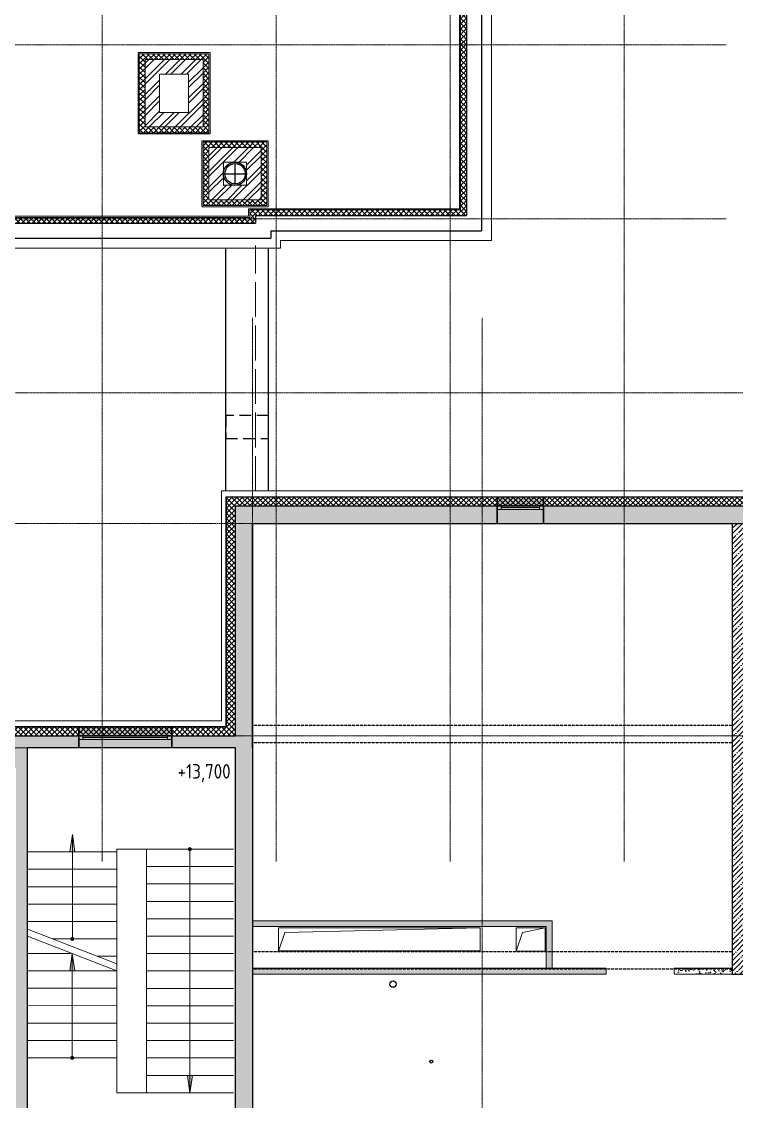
# Model space of a CAD drawing. Header units: millimetres. Extents: x -222892 to 671268, y 0 to 135099.
# Drawn here: x 477675 to 489995, y 76385 to 95001 of the extents above; entities that cross this region are included whole.
import ezdxf
from ezdxf import colors
from ezdxf.entities.mleader import LeaderData, LeaderLine
from ezdxf.math import Vec2, Vec3

# ---------------------------------------------------------------- set-up
doc = ezdxf.new("R2010")
doc.units = ezdxf.units.MM
for name, pattern in [('ACAD_ISO02W100', [15, 12, -3]), ('ADSK_Штриховая_ш2 п1', [3, 2, -1]), ('HIDDEN', [6, 4, -2]), ('осевая', [2, 1.25, -0.25, 0.25, -0.25])]:
    doc.linetypes.add(name, pattern=pattern)
for name, color, linetype in [('_TEXT', 7, 'Continuous'), ('АР_Парапет', 142, 'Continuous'), ('АР_Сущ Несущая стена', 216, 'Continuous'), ('КР_БалкиЖБ', 7, 'ADSK_Штриховая_ш2 п1'), ('М_дефлектор', 122, 'Continuous'), ('ОТВ.ВК', 212, 'Continuous'), ('перекр 0.3', 181, 'Continuous')]:
    doc.layers.add(name, color=color, linetype=linetype)
for name, color, linetype, lineweight in [('АР_Лестницы', 250, 'Continuous', 15), ('АР_Навесной фасад', 190, 'Continuous', 5), ('АР_Окна БЛОК', 250, 'Continuous', 5), ('АР_Перегородки газоблок', 165, 'Continuous', 5), ('АР_Перегородки газоблок_Штрих', 165, 'Continuous', 5), ('АР_Перегородки кирпич', 244, 'Continuous', 5), ('АР_Перегородки_кирпич_Штрих', 244, 'Continuous', 5), ('АР_Утеплитель', 154, 'Continuous', 5), ('АР_Штрих утеплитель', 24, 'Continuous', 5), ('АР_Штриховка монолит', 250, 'Continuous', 5), ('КР_Оси', 7, 'Continuous', 5), ('М_проемы ОВ 4-5эт', 172, 'Continuous', 5), ('пунктир', 251, 'Continuous', 5)]:
    doc.layers.add(name, color=color, linetype=linetype, lineweight=lineweight)
doc.styles.add('ISOCPEUR', font='isocpeur.ttf', dxfattribs={"width": 0.85})

# ---------------------------------------------------------------- blocks, each defined once
blk = doc.blocks.new('_DotSmall')
at = {"color": 0, "linetype": 'ByBlock', "const_width": 0.5}
blk.add_lwpolyline([(-0.0625, 0, 1), (0.0625, 0, 1)], format="xyb", close=True, dxfattribs=at)
blk = doc.blocks.new('*U4541')
h = blk.add_hatch(color=256)
h.dxf.hatch_style = 1
edge = h.paths.add_edge_path()
edge.add_arc((0, 0), 27.6, 359.64, 719.64)
h = blk.add_hatch(color=256)
h.dxf.hatch_style = 1
h.paths.add_polyline_path([(3900, -44), (3900, 44), (4200, 0)])
blk.add_line((4200, 0), (0, 0))
blk.add_lwpolyline([(3900, 44), (3900, -44), (4200, 0), (3900, 44)])
blk.add_circle((0, 0), 27.6)
blk = doc.blocks.new('*U4508')
at = {"true_color": 0xffffff}
h = blk.add_hatch(color=7, dxfattribs=at)
h.dxf.hatch_style = 1
h.paths.add_polyline_path([(-800, -240), (0, -240), (0, 220), (-800, 220)])
at = {"lineweight": 30}
for p, q in [((-800, -240), (-800, 220)), ((0, -240), (0, 220))]:
    blk.add_line(p, q, dxfattribs=at)
for p, q in [((0, 220), (-800, 220)), ((-800, 70), (0, 70)), ((-800, 0), (0, 0)), ((-730, 0), (-730, 70)), ((-730, 35), (-70, 35)), ((-70, 0), (-70, 70)), ((-800, -240), (0, -240)), ((-800, -240), (-800, -240)), ((-800, -240), (-800, -240)), ((0, -240), (0, -240)), ((0, -240), (0, -240))]:
    blk.add_line(p, q)
blk = doc.blocks.new('*U4499')
at = {"true_color": 0xffffff}
h = blk.add_hatch(color=7, dxfattribs=at)
h.dxf.hatch_style = 1
h.paths.add_polyline_path([(-1600, -140), (0, -140), (0, 220), (-1600, 220)])
at = {"lineweight": 30}
for p, q in [((-1600, -140), (-1600, 220)), ((0, -140), (0, 220))]:
    blk.add_line(p, q, dxfattribs=at)
for p, q in [((0, 220), (-1600, 220)), ((-1600, 70), (0, 70)), ((-1600, 0), (0, 0)), ((-1530, 0), (-1530, 70)), ((-1530, 35), (-70, 35)), ((-70, 0), (-70, 70)), ((-1600, -140), (0, -140)), ((-1600, -140), (-1600, -140)), ((-1600, -140), (-1600, -140)), ((0, -140), (0, -140)), ((0, -140), (0, -140))]:
    blk.add_line(p, q)
blk = doc.blocks.new('A$Cd8bddbec')
at = {"color": 251, "linetype": 'ByBlock'}
for points in [[(-175, 0), (175, 0)], [(-2, 175), (-2, -175)]]:
    blk.add_lwpolyline(points, dxfattribs=at)
blk.add_circle((0, 0), 175, dxfattribs=at)
at = {"layer": 'М_дефлектор'}
blk.add_circle((-2, 0), 200, dxfattribs=at)
blk = doc.blocks.new('*U4543')
h = blk.add_hatch(color=256)
h.dxf.hatch_style = 1
edge = h.paths.add_edge_path()
edge.add_arc((0, 0), 27.6, 359.64, 719.64)
h = blk.add_hatch(color=256)
h.dxf.hatch_style = 1
h.paths.add_polyline_path([(1500, -44), (1500, 44), (1800, 0)])
blk.add_line((1800, 0), (0, 0))
blk.add_lwpolyline([(1500, 44), (1500, -44), (1800, 0), (1500, 44)])
blk.add_circle((0, 0), 27.6)
blk = doc.blocks.new('*U4489')
h = blk.add_hatch(color=256)
h.dxf.hatch_style = 1
edge = h.paths.add_edge_path()
edge.add_arc((0, 0), 27.6, 359.64, 719.64)
h = blk.add_hatch(color=256)
h.dxf.hatch_style = 1
h.paths.add_polyline_path([(1500, -44), (1500, 44), (1800, 0)])
blk.add_line((1800, 0), (0, 0))
blk.add_lwpolyline([(1500, 44), (1500, -44), (1800, 0), (1500, 44)])
blk.add_circle((0, 0), 27.6)
blk = doc.blocks.new('*U5858')
at = {"color": 0, "linetype": 'ByBlock', "lineweight": -2, "ltscale": 10}
blk.add_line((0, 0), (0, -36499), dxfattribs=at)
blk = doc.blocks.new('*U5859')
at = {"color": 0, "linetype": 'ByBlock', "lineweight": -2, "ltscale": 10}
blk.add_line((0, 0), (0, -36499), dxfattribs=at)
blk = doc.blocks.new('*U5868')
at = {"color": 0, "linetype": 'ByBlock', "lineweight": -2, "ltscale": 10}
blk.add_line((0, 0), (-79501, 0), dxfattribs=at)
blk = doc.blocks.new('*U5869')
at = {"color": 0, "linetype": 'ByBlock', "lineweight": -2, "ltscale": 10}
blk.add_line((0, 0), (-79501, 0), dxfattribs=at)
blk = doc.blocks.new('*U5870')
at = {"color": 0, "linetype": 'ByBlock', "lineweight": -2, "ltscale": 10}
blk.add_line((0, 0), (-79501, 0), dxfattribs=at)
blk = doc.blocks.new('*U5871')
at = {"color": 0, "linetype": 'ByBlock', "lineweight": -2, "ltscale": 10}
blk.add_line((0, 0), (-35117, 0), dxfattribs=at)
blk = doc.blocks.new('*U5872')
at = {"color": 0, "linetype": 'ByBlock', "lineweight": -2, "ltscale": 10}
blk.add_line((0, 0), (-35117, 0), dxfattribs=at)
blk = doc.blocks.new('*U5888')
at = {"color": 0, "linetype": 'ByBlock', "lineweight": -2, "ltscale": 10}
blk.add_line((0, 0), (0, -53278), dxfattribs=at)
blk = doc.blocks.new('*U5889')
at = {"color": 0, "linetype": 'ByBlock', "lineweight": -2, "ltscale": 10}
blk.add_line((0, 0), (0, -53278), dxfattribs=at)
blk = doc.blocks.new('*U5890')
at = {"color": 0, "linetype": 'ByBlock', "lineweight": -2, "ltscale": 10}
blk.add_line((0, 0), (0, -53278), dxfattribs=at)
blk = doc.blocks.new('*U5891')
at = {"color": 0, "linetype": 'ByBlock', "lineweight": -2, "ltscale": 10}
blk.add_line((0, 0), (0, -53278), dxfattribs=at)
blk = doc.blocks.new('A$C4c190d01')
at = {"layer": 'КР_Оси', "linetype": 'осевая'}
for name, p in [('*U5888', (14569.9, 78593.6)), ('*U5889', (17569.9, 78593.6)), ('*U5890', (20569.9, 78593.6)), ('*U5891', (23569.9, 78593.6)), ('*U5872', (25328.8, 39395)), ('*U5871', (25328.8, 36395)), ('*U5858', (17165, 34687.4)), ('*U5859', (21120, 34687.4)), ('*U5870', (69712.8, 33395)), ('*U5869', (69712.8, 31145)), ('*U5868', (69712.8, 27480))]:
    blk.add_blockref(name, p, dxfattribs=at)

msp = doc.modelspace()

# ---------------------------------------------------------------- hatches: boundary and pattern name
at = {"layer": 'АР_Перегородки газоблок_Штрих', "ltscale": 100}
h = msp.add_hatch(dxfattribs=at)
h.set_pattern_fill('AR-CONC', color=256)
h.paths.add_polyline_path([(486817.3, 79498.5), (481657.8, 79498.5), (481657.8, 79398.5), (486717.3, 79398.5), (486717.3, 78690.3), (486817.3, 78690.3)])
h.paths.add_polyline_path([(481657.8, 79488.5), (481657.8, 79388.5)], flags=17)
h = msp.add_hatch(dxfattribs=at)
h.set_pattern_fill('AR-CONC', color=256)
h.paths.add_polyline_path([(487803.2, 79488.5), (487803.2, 79388.5)])
h.paths.add_polyline_path([(490222.8, 79498.5), (490222.8, 79398.5), (492862.7, 79398.5), (492862.7, 78690.3), (492962.7, 78690.3), (492962.7, 79498.5)])
h = msp.add_hatch(dxfattribs=at)
h.set_pattern_fill('AR-CONC', color=256)
h.paths.add_polyline_path([(481657.8, 78580.3), (481657.8, 78700.3), (481657.8, 78700.3), (481657.8, 78580.3), (487750.6, 78580.3), (487750.8, 78680.3), (481657.7, 78680.3)])
h = msp.add_hatch(dxfattribs=at)
h.set_pattern_fill('AR-CONC', color=256)
h.paths.add_polyline_path([(488920.7, 78580.3), (488920.7, 78700.3), (488920.7, 78700.3), (488920.7, 78580.3), (489922.7, 78580.3), (489922.9, 78680.3), (488920.7, 78680.3)])
at = {"layer": 'АР_Перегородки_кирпич_Штрих', "ltscale": 500}
h = msp.add_hatch(dxfattribs=at)
h.set_pattern_fill('ANSI32', color=256, scale=20)
h.paths.add_polyline_path([(480804.5, 93184.3), (479804.5, 93184.3), (479804.5, 94347.1), (480804.5, 94347.1)])
h.paths.add_polyline_path([(480554.5, 93434.3), (480054.5, 93434.3), (480054.5, 94097.1), (480554.5, 94097.1)], flags=16)
h = msp.add_hatch(dxfattribs=at)
h.set_pattern_fill('ANSI32', color=256, scale=20)
edge = h.paths.add_edge_path()
edge.add_arc((481352.7, 92378.5), 200, 180, 187.71982, ccw=False)
edge.add_arc((481352.7, 92378.5), 200, 172.28018, 180, ccw=False)
edge.add_line((481154.5, 92405.3), (481154.5, 92578.4))
edge.add_line((481154.5, 92578.4), (481349.4, 92578.4))
edge.add_arc((481352.7, 92378.5), 200, 89.05894, 90.94909, ccw=False)
edge.add_line((481356, 92578.4), (481552.7, 92578.5))
edge.add_line((481552.7, 92578.5), (481552.7, 92178.5))
edge.add_line((481552.7, 92178.5), (481241.6, 92178.4))
edge.add_line((481241.6, 92178.4), (481234, 91928.5))
edge.add_line((481234, 91928.5), (481802.7, 91928.5))
edge.add_line((481802.7, 91928.5), (481802.7, 92792.1))
edge.add_line((481802.7, 92792.1), (481311.5, 92792.1))
edge.add_line((481311.5, 92792.1), (481311.5, 92828.4))
edge.add_line((481311.5, 92828.4), (480904.5, 92828.4))
edge.add_line((480904.5, 92828.4), (480904.5, 91928.5))
edge.add_line((480904.5, 91928.5), (481106.6, 91928.5))
edge.add_line((481106.6, 91928.5), (481234, 91928.5))
edge.add_line((481234, 91928.5), (481241.6, 92178.4))
edge.add_line((481241.6, 92178.4), (481154.5, 92178.4))
edge.add_line((481154.5, 92178.4), (481154.5, 92351.6))
h.paths.add_polyline_path([(481802.7, 92828.5), (481311.5, 92828.4), (481311.5, 92792.1), (481802.7, 92792.1)])
at = {"layer": 'АР_Утеплитель', "ltscale": 500}
h = msp.add_hatch(dxfattribs=at)
h.set_pattern_fill('ANSI37', color=256, scale=20)
h.paths.add_polyline_path([(480804.5, 93184.3), (479804.5, 93184.3), (479804.5, 94347.1), (480804.5, 94347.1)], flags=16)
h.paths.add_polyline_path([(480904.5, 93084.3), (479704.5, 93084.3), (479704.5, 94447.1), (480904.5, 94447.1)])
h = msp.add_hatch(dxfattribs=at)
h.set_pattern_fill('ANSI37', color=256, scale=20)
h.paths.add_polyline_path([(481311.5, 92897.1), (481227.6, 92897.1), (481225.7, 92928.4), (480804.5, 92928.4), (480804.5, 91828.5), (480904.5, 91928.5), (480904.5, 92828.4), (481311.5, 92828.4)])
h.paths.add_polyline_path([(481902.7, 92928.5), (481311.9, 92928.4), (481311.9, 92897.1), (481311.6, 92828.4), (481802.7, 92828.5), (481802.7, 92792.1), (481902.7, 92792.1)])
h.paths.add_polyline_path([(481311.5, 92928.4), (481227.6, 92928.4), (481227.6, 92897.1), (481311.5, 92897.1)])
h.paths.add_polyline_path([(481902.7, 92792.1), (481802.7, 92792.1), (481802.7, 91928.5), (480904.5, 91928.5), (480804.5, 91828.5), (481902.7, 91828.5)])
at = {"layer": 'АР_Утеплитель', "ltscale": 100}
h = msp.add_hatch(dxfattribs=at)
h.set_pattern_fill('ANSI37', color=256, scale=20)
edge = h.paths.add_edge_path(flags=17)
edge.add_line((511877.8, 63505.8), (512027.8, 63505.8))
edge.add_line((512027.8, 63505.8), (512027.8, 66645.7))
edge.add_line((512027.8, 66645.7), (503492.5, 66645.7))
edge.add_arc((498680.3, 66559.2), 4812.9, -3.73457, 1.02993, ccw=False)
edge.add_line((503483, 66245.7), (503633.5, 66245.7))
edge.add_arc((498843.5, 66542.7), 4799.2, 356.45146, 359.43836)
edge.add_line((503642.5, 66495.7), (511877.8, 66495.7))
edge.add_line((511877.8, 66495.7), (511877.8, 63505.8))
h.paths.add_polyline_path([(515707.8, 61305.7), (515707.8, 61455.7), (512027.8, 61455.7), (512027.8, 63505.8), (511877.8, 63505.8), (511877.8, 61305.7)], flags=17)
h.paths.add_polyline_path([(515707.8, 61455.7), (515707.8, 61305.7), (519757.8, 61305.7), (519757.8, 54955.7), (533157.8, 54955.7), (533157.8, 64965.7), (526807.8, 64965.7), (526807.8, 82835.7), (516307.8, 82835.7), (516307.8, 86800.7), (481207.8, 86800.7), (481207.8, 82835.7), (476382.6, 82835.7), (476382.6, 82685.7), (481357.8, 82685.7), (481357.8, 86650.7), (516157.8, 86650.7), (516157.8, 82685.7), (526657.8, 82685.7), (526657.8, 64815.7), (533007.8, 64815.7), (533007.8, 55105.7), (519907.8, 55105.7), (519907.8, 61455.7)])
h = msp.add_hatch(dxfattribs=at)
h.set_pattern_fill('ANSI37', color=256, scale=20)
h.paths.add_polyline_path([(481807.8, 61305.7), (481807.8, 61455.7), (477492.8, 61455.7), (477492.8, 55105.7), (464392.8, 55105.7), (464392.7, 64815.7), (470742.8, 64815.7), (470742.8, 82685.7), (481357.8, 82685.7), (481357.8, 82835.7), (470592.8, 82835.7), (470592.8, 64965.7), (464242.7, 64965.7), (464242.8, 54955.7), (477642.8, 54955.7), (477642.8, 61305.7)])
at = {"layer": 'АР_Штрих утеплитель', "ltscale": 500}
h = msp.add_hatch(dxfattribs=at)
h.set_pattern_fill('ANSI37', color=256, scale=20)
h.paths.add_polyline_path([(487641.5, 127630.7), (485062.7, 127630.7), (485062.7, 127530.7), (487641.5, 127530.7)])
edge = h.paths.add_edge_path()
edge.add_line((485062.7, 127630.7), (479091.5, 127630.7))
edge.add_line((479091.5, 127630.7), (479091.5, 130631.1))
edge.add_line((479091.5, 130631.1), (470031.5, 130630.7))
edge.add_line((470031.5, 130630.7), (470031.5, 127122.7))
edge.add_line((470031.5, 127122.7), (469540.5, 127122.7))
edge.add_arc((470840.1, 116876.8), 10328, 97.22897, 132.48441)
edge.add_arc((468822.5, 119160.7), 7281.3, 132.91387, 150.37698)
edge.add_arc((468822.5, 119160.7), 7281.3, 150.37698, 180)
edge.add_line((461541.2, 119160.7), (461541.2, 118630.7))
edge.add_line((461541.2, 118630.7), (458031.5, 118630.7))
edge.add_line((458031.5, 118630.7), (458031.5, 106570.7))
edge.add_line((458031.5, 106570.7), (463971.3, 106570.7))
edge.add_line((463971.3, 106570.7), (463971.3, 82275.7))
edge.add_line((463971.3, 82275.7), (470503.6, 82275.7))
edge.add_line((470503.6, 82275.7), (470503.6, 82375.7))
edge.add_line((470503.6, 82375.7), (464071.3, 82375.7))
edge.add_line((464071.3, 82375.7), (464071.3, 106670.7))
edge.add_line((464071.3, 106670.7), (458131.5, 106670.7))
edge.add_line((458131.5, 106670.7), (458131.5, 118530.7))
edge.add_line((458131.5, 118530.7), (461641.2, 118530.7))
edge.add_line((461641.2, 118530.7), (461642.7, 119295.7))
edge.add_arc((468819.8, 119161.9), 7178.3, 150.18594, 178.93195, ccw=False)
edge.add_arc((468822.5, 119160.7), 7181.3, 133.07839, 150.18856, ccw=False)
edge.add_arc((470839.6, 116878.6), 10226.2, 97.26253, 132.60028, ccw=False)
edge.add_line((469546.8, 127022.7), (470131.5, 127022.7))
edge.add_line((470131.5, 127022.7), (470131.5, 130530.7))
edge.add_line((470131.5, 130530.7), (478991.5, 130530.7))
edge.add_line((478991.5, 130530.7), (478991.5, 127630.7))
edge.add_line((478991.5, 127630.7), (478991.5, 127530.7))
edge.add_line((478991.5, 127530.7), (485062.7, 127530.7))
edge.add_line((485062.7, 127530.7), (485062.7, 127630.7))
h = msp.add_hatch(dxfattribs=at)
h.set_pattern_fill('ANSI37', color=256, scale=20)
h.paths.add_polyline_path([(476151.3, 91525.7), (481708.6, 91525.7), (481708.6, 91655.7), (485341.5, 91655.7), (485341.5, 99215.7), (482171.3, 99215.7), (482171.3, 102135.8), (482071.3, 102135.8), (482071.3, 99115.7), (485241.5, 99115.7), (485241.5, 91755.7), (481608.6, 91755.7), (481608.6, 91625.7), (476051.3, 91625.7), (476051.3, 82945.7), (476151.3, 82945.7)])
at = {"layer": 'АР_Штриховка монолит', "ltscale": 100}
h = msp.add_hatch(dxfattribs=at)
h.set_pattern_fill('ANSI35', color=256, scale=20)
h.paths.add_polyline_path([(482487.8, 74965.7), (482487.8, 75165.7), (481657.8, 75165.7), (481657.8, 86350.7), (515857.8, 86350.7), (515857.8, 86650.7), (481357.8, 86650.7), (481357.8, 82685.7), (481357.8, 82485.7), (481357.8, 75165.7), (481457.8, 75165.7), (481457.8, 74075.7), (481657.8, 74075.7), (481657.8, 74965.7)])
h.paths.add_polyline_path([(484487.8, 75165.7), (484487.8, 74965.7), (485412.8, 74965.7), (485412.8, 73865.7), (485612.8, 73865.7), (485612.8, 74965.7), (490612.4, 74965.7), (490612.4, 75165.7)])
h = msp.add_hatch(dxfattribs=at)
h.set_pattern_fill('ANSI35', color=256, scale=20)
h.paths.add_polyline_path([(490222.8, 86350.7), (489922.8, 86350.7), (489922.8, 78580.3), (490222.8, 78580.3)])
h = msp.add_hatch(dxfattribs=at)
h.set_pattern_fill('ANSI35', color=256, scale=20)
h.paths.add_polyline_path([(477577.8, 82135.7), (477577.8, 73245.8), (477317.8, 73245.8), (477317.8, 72750.7), (477777.8, 72750.7), (477777.8, 82485.7), (481357.8, 82485.7), (481357.8, 82685.7), (476382.6, 82685.7), (476382.6, 82365.7), (470742.8, 82365.7), (470942.8, 82135.7)])

# ---------------------------------------------------------------- linework, layer by layer
at = {"layer": 'АР_Лестницы', "ltscale": 100}
for p, q in [((477777.8, 80687), (479317.9, 80687)), ((479317.7, 80734.2), (481327.8, 80734.2)), ((479317.8, 76534.2), (479317.7, 80734.2)), ((479825.4, 80434.2), (481327.8, 80434.2)), ((477777.8, 80387), (479317.9, 80387)), ((477777.8, 80087), (479317.9, 80087)), ((479825.4, 80134.2), (481327.8, 80134.2)), ((477777.8, 79787), (479317.9, 79787)), ((479825.4, 79834.2), (481327.8, 79834.2)), ((479825.4, 79534.2), (481327.8, 79534.2)), ((477777.8, 79487), (479317.9, 79487)), ((477777.8, 79357.1), (479317.9, 78757.6)), ((477777.8, 79236.5), (479317.9, 78637)), ((478214.7, 79187), (479317.9, 79187)), ((479825.4, 79234.2), (481327.8, 79234.2)), ((477777.8, 78936.5), (478519.6, 78936.5)), ((479825.4, 78934.2), (481327.8, 78934.2)), ((478985.4, 78887), (479317.9, 78887)), ((477777.8, 78636.5), (479317.8, 78636.5)), ((479825.4, 78634.2), (481327.8, 78634.2)), ((477777.8, 78336.5), (479317.9, 78336.5)), ((479825.4, 78334.2), (481327.8, 78334.2)), ((477777.8, 78034.7), (479317.9, 78036.5)), ((479825.4, 78034.2), (481327.8, 78034.2)), ((477772.8, 77736.5), (479317.9, 77736.5)), ((479825.4, 77734.2), (481327.8, 77734.2)), ((477772.8, 77436.6), (479317.9, 77436.6)), ((479825.4, 77434.2), (481327.8, 77434.2)), ((477772.8, 77136.5), (479317.9, 77136.5)), ((481357.8, 77134.2), (479825.2, 77134.2)), ((479825.4, 77134.2), (481327.8, 77134.2)), ((479825.4, 76834.2), (481327.8, 76834.2)), ((479317.8, 76534.2), (481327.8, 76534.2))]:
    msp.add_line(p, q, dxfattribs=at)
msp.add_lwpolyline([(479825.2, 76534.2), (479825.2, 80734.2)], dxfattribs=at)
at = {"layer": 'АР_Навесной фасад', "ltscale": 100}
for p, q in [((485771.5, 99645.7), (485771.5, 91225.7)), ((482138.6, 91225.7), (485771.5, 91225.7)), ((482138.6, 91225.7), (482138.6, 91095.7)), ((476581.3, 91095.7), (482138.6, 91095.7)), ((481197.8, 86810.7), (516317.8, 86810.7)), ((481197.8, 86810.7), (481197.8, 82845.7)), ((481207.8, 86800.7), (516307.8, 86800.7)), ((481207.8, 86800.7), (481207.8, 82835.7)), ((470582.8, 82845.7), (481197.8, 82845.7)), ((470592.8, 82835.7), (481207.8, 82835.7))]:
    msp.add_line(p, q, dxfattribs=at)
msp.add_lwpolyline([(516438.6, 86910.7), (481118.6, 86910.7), (481118.6, 82945.7), (473606.2, 82945.7)], dxfattribs=at)
at = {"layer": 'АР_Парапет', "ltscale": 500}
for p, q in [((485601.5, 99475.7), (485601.5, 91395.7)), ((485341.5, 99215.7), (485341.5, 91655.7)), ((481708.6, 91655.7), (485341.5, 91655.7)), ((481708.6, 91655.7), (481708.6, 91525.7)), ((476151.3, 91525.7), (481708.6, 91525.7)), ((476411.3, 91265.7), (481968.6, 91265.7)), ((481968.6, 91395.7), (485601.5, 91395.7)), ((481968.6, 91395.7), (481968.6, 91265.7)), ((481196.5, 86910.7), (481196.5, 91095.7)), ((481931.3, 86910.7), (481931.3, 91095.7)), ((463971.3, 82465.7), (481357.8, 82485.7))]:
    msp.add_line(p, q, dxfattribs=at)
at = {"layer": 'АР_Перегородки газоблок', "ltscale": 100}
for points in [[(481657.8, 79498.5), (486817.3, 79498.5), (486817.3, 78680.3)], [(486717.3, 78680.3), (486717.3, 79398.5), (481657.8, 79398.5)], [(481657.8, 78680.3), (487750.7, 78680.3)], [(487750.7, 78580.3), (481657.8, 78580.3)], [(487750.7, 78680.3), (487750.7, 78580.3)], [(488920.7, 78680.3), (489922.8, 78680.3)], [(488920.7, 78580.3), (488920.7, 78680.3)], [(489922.8, 78580.3), (488920.7, 78580.3)]]:
    msp.add_lwpolyline(points, dxfattribs=at)
at = {"layer": 'АР_Перегородки кирпич', "linetype": 'Continuous', "ltscale": 100}
for points in [[(480804.5, 93184.3), (479804.5, 93184.3), (479804.5, 94347.1), (480804.5, 94347.1)], [(480554.5, 93434.3), (480054.5, 93434.3), (480054.5, 94097.1), (480554.5, 94097.1)], [(480904.5, 92828.4), (481802.7, 92828.4), (481802.7, 91928.5), (480904.5, 91928.5)], [(481552.7, 92178.5), (481154.5, 92178.4), (481154.5, 92578.4), (481552.7, 92578.5)], [(481154.5, 92578.4), (481552.7, 92578.4), (481552.7, 92178.5), (481154.5, 92178.5)]]:
    msp.add_lwpolyline(points, close=True, dxfattribs=at)
at = {"layer": 'АР_Сущ Несущая стена', "ltscale": 100}
for p, q in [((481357.8, 86650.7), (516157.8, 86650.7)), ((481357.8, 86650.7), (481357.8, 82685.7)), ((481657.8, 82485.7), (481657.8, 86350.7)), ((481657.8, 86350.7), (515857.8, 86350.7)), ((481657.8, 86350.7), (515857.8, 86350.7)), ((481657.8, 86350.7), (481657.8, 75165.7)), ((489922.8, 86350.7), (489922.8, 78580.3)), ((470742.8, 82685.7), (481357.8, 82685.7)), ((477777.8, 82485.7), (481357.8, 82485.7)), ((477777.8, 72750.7), (477777.8, 82485.7)), ((481357.8, 82485.7), (481357.8, 75115.7)), ((489922.8, 78580.3), (490222.8, 78580.3))]:
    msp.add_line(p, q, dxfattribs=at)
at = {"layer": 'АР_Утеплитель', "ltscale": 500}
for points in [[(480924.5, 93064.3), (479684.5, 93064.3), (479684.5, 94467.1), (480924.5, 94467.1)], [(480904.5, 93084.3), (479704.5, 93084.3), (479704.5, 94447.1), (480904.5, 94447.1)], [(480784.5, 92948.4), (481922.7, 92948.4), (481922.7, 91808.5), (480784.5, 91808.5)], [(480804.5, 92928.4), (481902.7, 92928.4), (481902.7, 91828.5), (480804.5, 91828.5)]]:
    msp.add_lwpolyline(points, close=True, dxfattribs=at)
at = {"layer": 'АР_Штрих утеплитель', "ltscale": 500}
for p, q in [((485221.5, 99095.7), (485221.5, 91775.7)), ((485241.5, 99115.7), (485241.5, 91755.7)), ((476031.3, 91645.7), (481588.6, 91645.7)), ((476051.3, 91625.7), (481608.6, 91625.7)), ((481588.6, 91775.7), (485221.5, 91775.7)), ((481588.6, 91775.7), (481588.6, 91645.7)), ((481608.6, 91755.7), (485241.5, 91755.7)), ((481608.6, 91755.7), (481608.6, 91625.7))]:
    msp.add_line(p, q, dxfattribs=at)
at = {"layer": 'КР_БалкиЖБ'}
for p, q in [((481657.8, 82870.1), (489922.8, 82870.1)), ((481657.8, 82570.1), (489922.8, 82570.1)), ((481657.8, 78970.1), (489922.8, 78970.1)), ((481657.8, 78670.1), (489922.8, 78670.1))]:
    msp.add_line(p, q, dxfattribs=at)
at = {"layer": 'М_проемы ОВ 4-5эт'}
for points in [[(482102.7, 78978.5), (485577.7, 78978.5), (485577.7, 79378.5), (482102.7, 79378.5)], [(486197.3, 78977.5), (486697.3, 78977.5), (486697.3, 79377.5), (486197.3, 79377.5)]]:
    msp.add_lwpolyline(points, close=True, dxfattribs=at)
for points in [[(482102.7, 78977.5), (482214.6, 79298.5), (485577.7, 79378.5)], [(486197, 78977.5), (486308.9, 79298.5), (486697.5, 79377.5)]]:
    msp.add_lwpolyline(points, dxfattribs=at)
at = {"layer": 'ОТВ.ВК', "ltscale": 500}
for centre, radius in [((484076.7, 78407.5), 55), ((484736, 77072), 25)]:
    msp.add_circle(centre, radius, dxfattribs=at)
at = {"layer": 'перекр 0.3', "linetype": 'HIDDEN', "ltscale": 50}
msp.add_lwpolyline([(481196.5, 87812.2), (481931.3, 87812.2), (481931.3, 88210), (481196.5, 88210)], close=True, dxfattribs=at)
msp.add_lwpolyline([(481196.5, 87812.2), (481931.3, 87812.2), (481931.3, 88210), (481196.5, 88210)], close=True, dxfattribs=at)
at = {"layer": 'пунктир', "linetype": 'ACAD_ISO02W100', "ltscale": 50}
msp.add_lwpolyline([(481706.5, 86910.7), (481706.5, 91142.6)], dxfattribs=at)

# ---------------------------------------------------------------- block references
at = {"layer": 'АР_Лестницы', "ltscale": 100}
for name, p, rotation in [('*U4489', (478550.4, 79187), 89.99999999999999), ('*U4541', (480576.6, 80734.2), 270), ('*U4543', (478547.9, 77136.5), 89.99999999999999)]:
    msp.add_blockref(name, p, dxfattribs=dict(at, rotation=rotation))
at = {"layer": 'АР_Окна БЛОК'}
for name, p in [('*U4508', (486672.8, 86590.7)), ('*U4499', (480262.8, 82625.7))]:
    msp.add_blockref(name, p, dxfattribs=at)
at = {"layer": 'М_дефлектор'}
msp.add_blockref('A$Cd8bddbec', (481354.5, 92378.4), dxfattribs=at)

# ---------------------------------------------------------------- leaders
at = {"layer": '_TEXT'}
ml = msp.add_multileader_mtext('Standard', dxfattribs=at)
ml.set_content('+13,700', color=256, style='ISOCPEUR')
ml.set_leader_properties(color=256, linetype='Continuous', lineweight=-1)
ml.set_arrow_properties(name='DOTSMALL')
ml.build(insert=Vec2(0, 0))
ml.multileader.update_dxf_attribs({"has_dogleg": 0, "has_text_frame": 1, "text_left_attachment_type": 4, "text_right_attachment_type": 4, "dogleg_length": 0, "arrow_head_size": 180})
ctx = ml.context
ctx.base_point, ctx.char_height, ctx.arrow_head_size, ctx.landing_gap_size, ctx.plane_origin = Vec3(480330.3, 81867.3), 250, 180, 50, Vec3(477520.3, 81015.7)
ctx.left_attachment, ctx.right_attachment, ctx.text_align_type = 4, 4, 1
notes = []
notes.append((ctx, [(0, (0, 0, 0), (0, 0), (1, 0), 1, [])]))
ctx.mtext.insert, ctx.mtext.width, ctx.mtext.alignment, ctx.mtext.line_spacing_style, ctx.mtext.flow_direction = Vec3(480821.2, 82200.6), 852.697, 2, 2, 5
ml = msp.add_multileader_mtext('Standard', dxfattribs=at)
ml.set_content('+13,725', color=256, style='ISOCPEUR')
ml.set_leader_properties(color=256, linetype='Continuous', lineweight=-1)
ml.set_arrow_properties(name='DOTSMALL')
ml.build(insert=Vec2(0, 0))
ml.multileader.update_dxf_attribs({"has_dogleg": 0, "has_text_frame": 1, "text_left_attachment_type": 4, "text_right_attachment_type": 4, "dogleg_length": 0, "arrow_head_size": 180})
ctx = ml.context
ctx.base_point, ctx.char_height, ctx.arrow_head_size, ctx.landing_gap_size, ctx.plane_origin = Vec3(518835.5, 81208.7), 250, 180, 50, Vec3(518586.2, 80547.8)
ctx.left_attachment, ctx.right_attachment, ctx.text_align_type = 4, 4, 1
notes.append((ctx, [(0, (0, 0, 0), (0, 0), (1, 0), 1, [])]))
ctx.mtext.insert, ctx.mtext.width, ctx.mtext.alignment, ctx.mtext.line_spacing_style, ctx.mtext.flow_direction = Vec3(519326.5, 81542), 852.697, 2, 2, 5
ml = msp.add_multileader_mtext('Standard', dxfattribs=at)
ml.set_content('+19,400', color=256, style='ISOCPEUR')
ml.set_leader_properties(color=256, linetype='Continuous', lineweight=-1)
ml.set_arrow_properties(name='DOTSMALL')
ml.build(insert=Vec2(0, 0))
ml.multileader.update_dxf_attribs({"has_dogleg": 0, "has_text_frame": 1, "text_left_attachment_type": 4, "text_right_attachment_type": 4, "dogleg_length": 0, "arrow_head_size": 180})
ctx = ml.context
ctx.base_point, ctx.char_height, ctx.arrow_head_size, ctx.landing_gap_size, ctx.plane_origin = Vec3(657324.7, 76516.7), 250, 180, 50, Vec3(657243.3, 74806)
ctx.left_attachment, ctx.right_attachment, ctx.text_align_type = 4, 4, 1
notes.append((ctx, [(0, (0, 0, 0), (0, 0), (1, 0), 1, [])]))
ctx.mtext.insert, ctx.mtext.width, ctx.mtext.defined_height, ctx.mtext.alignment, ctx.mtext.line_spacing_style, ctx.mtext.flow_direction = Vec3(657826.3, 76850), 696.035, 776.5, 2, 2, 5
ml = msp.add_multileader_mtext('Standard', dxfattribs=at)
ml.set_content('+19,400', color=256, style='ISOCPEUR')
ml.set_leader_properties(color=256, linetype='Continuous', lineweight=-1)
ml.set_arrow_properties(name='DOTSMALL')
ml.build(insert=Vec2(0, 0))
ml.multileader.update_dxf_attribs({"has_dogleg": 0, "has_text_frame": 1, "text_left_attachment_type": 4, "text_right_attachment_type": 4, "dogleg_length": 0, "arrow_head_size": 180})
ctx = ml.context
ctx.base_point, ctx.char_height, ctx.arrow_head_size, ctx.landing_gap_size, ctx.plane_origin = Vec3(615708.8, 76415.4), 250, 180, 50, Vec3(615451.7, 74228)
ctx.left_attachment, ctx.right_attachment, ctx.text_align_type = 4, 4, 1
notes.append((ctx, [(0, (0, 0, 0), (0, 0), (1, 0), 1, [])]))
ctx.mtext.insert, ctx.mtext.width, ctx.mtext.defined_height, ctx.mtext.alignment, ctx.mtext.line_spacing_style, ctx.mtext.flow_direction = Vec3(616210.3, 76748.7), 696.035, 776.5, 2, 2, 5
for ctx, leaders in notes:
    for number, flags, end, landing, length, lines in leaders:
        leader = LeaderData()
        leader.index, (leader.has_last_leader_line, leader.has_dogleg_vector, leader.attachment_direction) = number, flags
        leader.last_leader_point, leader.dogleg_vector, leader.dogleg_length = Vec3(end), Vec3(landing), length
        for number, points, colour, breaks in lines:
            line = LeaderLine()
            line.index, line.vertices, line.color, line.breaks = number, Vec3.list(points), colors.encode_raw_color(colour), breaks
            leader.lines.append(line)
        ctx.leaders.append(leader)

# ---------------------------------------------------------------- next in the draw order: block references
at = {"layer": 'КР_Оси'}
msp.add_blockref('A$C4c190d01', (464492.8, 55205.7), dxfattribs=at)

doc.saveas('drawing.dxf')
